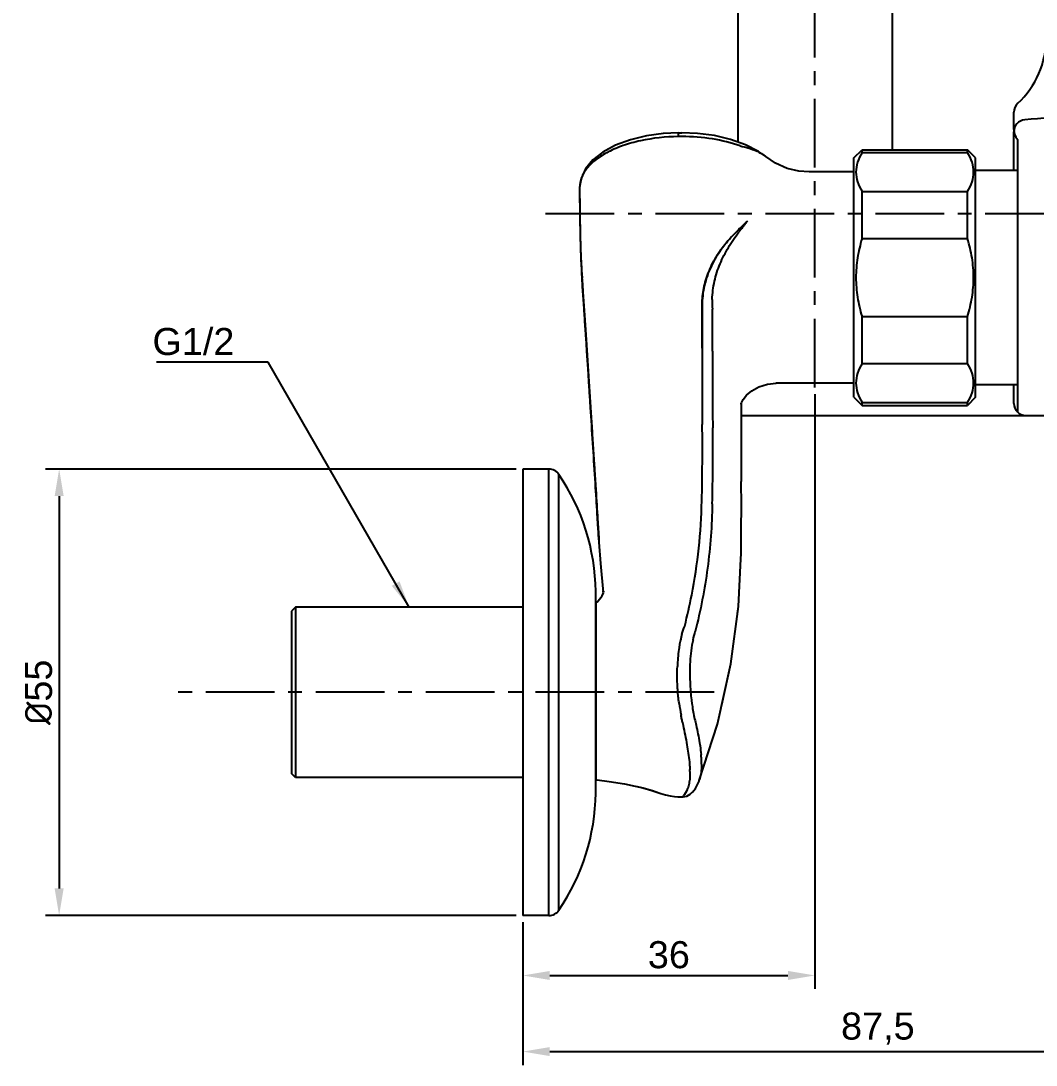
# Model space of a CAD drawing. Header units: millimetres. Extents: x 601 to 1195, y -13 to 407.
# Drawn here: x 878.3 to 972.1, y 89.1 to 185.6 of the extents above; entities that cross this region are included whole.
import ezdxf

# ---------------------------------------------------------------- set-up
doc = ezdxf.new("R2010")
doc.units = ezdxf.units.MM
doc.header["$LTSCALE"] = 0.1
doc.linetypes.add('CENTERX2', pattern=[101.6, 63.5, -12.7, 12.7, -12.7])
for name, color, linetype in [('02___PRT_ALL_AXES', 7, 'Continuous'), ('CENTER', 1, 'CENTERX2'), ('DIM', 3, 'Continuous')]:
    doc.layers.add(name, color=color, linetype=linetype)
doc.styles.get("Standard").update_dxf_attribs({"font": 'arial.ttf'})
doc.dimstyles.new('ISO-25', dxfattribs={"dimtxt": 2.5, "dimasz": 2.5, "dimexe": 1.25, "dimexo": 0.625, "dimtad": 1, "dimlfac": 1.333333, "dimtxsty": 'Standard', "dimcen": 2.5, "dimadec": 0, "dimazin": 0, "dimtfac": 1, "dimtmove": 0, "dimatfit": 3, "dimfxl": 0, "dimarcsym": 0})

# ---------------------------------------------------------------- blocks, each defined once
blk = doc.blocks.new('*D29')
at = {"layer": 'Defpoints', "color": 0}
for p in [(924.656, 144.214), (881.814, 102.964), (924.656, 102.964)]:
    blk.add_point(p, dxfattribs=at)
at = {"layer": 'DIM', "color": 0, "lineweight": -2}
for p, q in [((924.031, 144.214), (880.564, 144.214)), ((881.814, 141.714), (881.814, 105.464)), ((924.031, 102.964), (880.564, 102.964))]:
    blk.add_line(p, q, dxfattribs=at)
at = {"layer": 'DIM', "color": 0}
for points in [[(881.397, 141.714), (882.231, 141.714), (881.814, 144.214)], [(881.397, 105.464), (882.231, 105.464), (881.814, 102.964)]]:
    blk.add_solid(points, dxfattribs=at)
at = {"layer": 'DIM', "color": 0, "insert": (879.918, 123.589), "char_height": 2.5, "attachment_point": 5, "rotation": 90}
blk.add_mtext('{\\fISOCPEUR|b0|i0|c0|p34;%%C}55', dxfattribs=at)
blk = doc.blocks.new('*D31')
at = {"layer": 'Defpoints', "color": 0}
for p in [(990.281, 163.714), (924.656, 102.964), (990.281, 90.39)]:
    blk.add_point(p, dxfattribs=at)
at = {"layer": 'DIM', "color": 0, "lineweight": -2}
for p, q in [((990.281, 163.089), (990.281, 89.14)), ((924.656, 102.339), (924.656, 89.14)), ((927.156, 90.39), (987.781, 90.39))]:
    blk.add_line(p, q, dxfattribs=at)
at = {"layer": 'DIM', "color": 0}
for points in [[(927.156, 90.807), (927.156, 89.973), (924.656, 90.39)], [(987.781, 90.807), (987.781, 89.973), (990.281, 90.39)]]:
    blk.add_solid(points, dxfattribs=at)
at = {"layer": 'DIM', "color": 0, "insert": (957.469, 92.517), "char_height": 2.5, "attachment_point": 5}
blk.add_mtext('87,5', dxfattribs=at)
blk = doc.blocks.new('*D34')
at = {"layer": 'Defpoints', "color": 0}
for p in [(951.656, 151.757), (924.656, 102.339), (951.656, 97.424)]:
    blk.add_point(p, dxfattribs=at)
at = {"layer": 'DIM', "color": 0, "lineweight": -2}
for p, q in [((951.656, 151.132), (951.656, 96.174)), ((924.656, 101.714), (924.656, 96.174)), ((927.156, 97.424), (949.156, 97.424))]:
    blk.add_line(p, q, dxfattribs=at)
at = {"layer": 'DIM', "color": 0}
for points in [[(927.156, 97.841), (927.156, 97.007), (924.656, 97.424)], [(949.156, 97.841), (949.156, 97.007), (951.656, 97.424)]]:
    blk.add_solid(points, dxfattribs=at)
at = {"layer": 'DIM', "color": 0, "insert": (938.156, 99.326), "char_height": 2.5, "attachment_point": 5}
blk.add_mtext('36', dxfattribs=at)

msp = doc.modelspace()

# ---------------------------------------------------------------- linework, layer by layer
at = {"color": 7, "linetype": 'Continuous'}
for p, q in [((944.5312, 219.1134), (944.5312, 174.4403)), ((958.7812, 219.1134), (958.7812, 173.7227)), ((970.0312, 175.5892), (970.0312, 177.186)), ((936.0922, 174.9953), (934.6006, 174.6343)), ((937.6469, 175.2142), (936.0922, 174.9953)), ((939.052, 175.2891), (937.6442, 175.2139)), ((939.0493, 175.2893), (939.3562, 175.2893)), ((939.3562, 174.9403), (939.2811, 174.9402)), ((943.8615, 174.6782), (942.3609, 175.0259)), ((970.0312, 171.8102), (970.0312, 175.3612)), ((970.4062, 149.4467), (970.4062, 174.6437)), ((955.2562, 172.9727), (956.0062, 173.7227)), ((956.0062, 173.4539), (956.0062, 173.7227)), ((966.5062, 172.9727), (965.7562, 173.7227)), ((965.7562, 173.4539), (965.7562, 173.7227)), ((948.01, 172.4774), (947.1048, 173.0905)), ((955.2562, 150.8477), (955.2562, 172.9727)), ((956.0062, 173.4539), (965.7562, 173.4539)), ((966.5062, 150.8477), (966.5062, 172.9727)), ((970.4062, 171.8102), (966.5062, 171.8102)), ((955.2562, 171.6663), (951.1082, 171.6663)), ((929.9073, 170.2221), (929.9079, 170.0801)), ((929.9079, 170.2335), (929.9076, 170.2222)), ((956.0062, 169.8521), (965.7562, 169.8521)), ((956.0062, 165.512), (956.0062, 169.8521)), ((965.7562, 165.512), (965.7562, 169.8521)), ((956.0062, 165.512), (965.7562, 165.512)), ((929.9952, 164.4973), (930.1169, 161.9128)), ((930.1069, 162.2518), (930.1318, 161.8942)), ((930.118, 161.913), (930.1192, 161.8934)), ((941.2235, 159.2797), (941.2186, 155.3776)), ((942.1781, 155.1087), (942.1793, 158.994)), ((956.0062, 158.3085), (965.7562, 158.3085)), ((956.0062, 153.9683), (956.0062, 158.3085)), ((965.7562, 153.9683), (965.7562, 158.3085)), ((956.0062, 153.9683), (965.7562, 153.9683)), ((930.7579, 152.2982), (930.8809, 150.3825)), ((955.2562, 152.1542), (948.0485, 152.1542)), ((970.4062, 152.0102), (966.5062, 152.0102)), ((970.0312, 150.2852), (970.0312, 152.0102)), ((955.2562, 150.8477), (956.0062, 150.0977)), ((966.5062, 150.8477), (965.7562, 150.0977)), ((930.8809, 150.3825), (930.9408, 149.4448)), ((944.8257, 150.2828), (944.8257, 150.2183)), ((944.8283, 150.2171), (944.8775, 150.3501)), ((956.0062, 150.3665), (965.7562, 150.3665)), ((956.0062, 150.0977), (956.0062, 150.3665)), ((965.7562, 150.0977), (965.7562, 150.3665)), ((930.9346, 149.4542), (931.4136, 141.9627)), ((944.8266, 149.1602), (992.1016, 149.1602)), ((941.2462, 148.2976), (941.2462, 148.3239)), ((942.2092, 148.0514), (942.2092, 148.0294)), ((927.0693, 102.9636), (927.0693, 144.2136)), ((928.0018, 103.4592), (928.0018, 143.718)), ((931.6935, 137.4523), (931.8465, 135.4794)), ((931.8114, 135.9232), (931.8467, 135.4795)), ((931.847, 135.4772), (932.0796, 132.805)), ((944.8157, 135.9086), (944.816, 135.9294)), ((931.4036, 114.2683), (931.4036, 132.9088)), ((931.7881, 132.1918), (931.5834, 131.9813)), ((931.8436, 132.2765), (931.7881, 132.1918)), ((931.9644, 132.501), (931.9091, 132.3866)), ((931.9091, 132.3866), (931.9094, 132.3871)), ((932.1092, 132.9209), (932.1077, 132.9123)), ((903.6562, 131.4636), (903.2812, 131.0886)), ((924.6562, 131.4636), (903.6562, 131.4636)), ((903.6562, 131.4636), (903.6562, 115.7136)), ((931.5834, 131.9813), (931.4062, 131.8558)), ((931.4062, 131.8558), (931.4062, 115.5232)), ((944.5123, 130.8681), (944.5988, 131.5189)), ((903.2812, 131.0884), (903.2812, 116.0888)), ((943.0479, 122.4434), (943.8927, 126.2077)), ((940.9708, 115.4426), (942.6447, 120.6471)), ((903.6562, 115.7136), (903.2812, 116.0886)), ((924.6562, 115.7136), (903.6562, 115.7136)), ((931.5186, 115.5125), (931.5189, 115.5125)), ((934.0419, 115.1184), (935.0379, 114.9249)), ((935.0369, 114.9251), (935.0372, 114.925)), ((935.0372, 114.9251), (935.7568, 114.7611)), ((935.2191, 114.8834), (935.7872, 114.7534)), ((940.6024, 114.6963), (940.7075, 114.8913)), ((940.9491, 115.3843), (940.9452, 115.3738)), ((940.9709, 115.4432), (940.9705, 115.4419)), ((940.9901, 115.5017), (940.9875, 115.4938)), ((935.7568, 114.7611), (936.5882, 114.5263)), ((935.7872, 114.7534), (936.6352, 114.5116)), ((936.5882, 114.5263), (937.3079, 114.2822)), ((936.6352, 114.5116), (937.3285, 114.2752)), ((937.3285, 114.2752), (937.329, 114.275)), ((937.8574, 114.1111), (938.2674, 114.0221)), ((938.9865, 113.9352), (938.9874, 113.9351)), ((938.9865, 113.9352), (939.2744, 113.9166)), ((939.2744, 113.9166), (939.2812, 113.9163)), ((939.2812, 113.9162), (939.4697, 113.9199)), ((940.0327, 114.1243), (940.1234, 114.1754)), ((940.2985, 114.3262), (940.2914, 114.3192)), ((940.2983, 114.3264), (940.6024, 114.6963))]:
    msp.add_line(p, q, dxfattribs=at)
at = {"color": 40, "linetype": 'Continuous'}
for p, q in [((930.1318, 161.8942), (930.1069, 162.2521)), ((930.1232, 161.8319), (930.1246, 161.816)), ((941.219, 155.3775), (941.2225, 159.2794)), ((941.2186, 155.3776), (941.219, 155.3775))]:
    msp.add_line(p, q, dxfattribs=at)
at = {"color": 7, "linetype": 'Continuous'}
for points in [[(936.0942, 174.9956), (934.6017, 174.6346), (933.237, 174.1361)], [(942.3608, 175.0259), (940.7933, 175.2296), (939.3562, 175.2891)], [(947.1018, 173.0863), (946.4262, 173.5692), (945.2357, 174.19), (943.8607, 174.6784)], [(933.237, 174.1361), (932.0632, 173.5103), (931.1227, 172.7788), (930.4387, 171.9571)], [(933.2373, 174.1362), (932.063, 173.5102), (931.1225, 172.7785)], [(930.4388, 171.9573), (930.0381, 171.0788), (929.9077, 170.2337)], [(930.4387, 171.9571), (930.038, 171.0786), (929.9432, 170.464)], [(951.1104, 171.6661), (950.1713, 171.7368), (949.0754, 172.0034), (948.01, 172.4774)], [(929.9073, 170.219), (929.9356, 167.3274), (929.9952, 164.4973)], [(930.1112, 161.9202), (930.354, 158.3739), (930.6294, 154.1977), (930.9346, 149.4542)], [(930.1192, 161.8934), (930.1608, 161.2921), (930.2115, 160.5676), (930.2688, 159.729), (930.3276, 158.8611), (930.3866, 157.982), (930.4469, 157.0735), (930.5082, 156.1422), (930.5703, 155.1934), (930.6328, 154.2326), (930.6955, 153.2657), (930.7579, 152.2982)], [(944.8775, 150.3501), (945.0371, 150.6412), (945.3441, 151.0298), (945.822, 151.4476), (946.4676, 151.8182), (947.2588, 152.0722), (948.0569, 152.1542)], [(930.9408, 149.4448), (931.0562, 147.6332), (931.1117, 146.7611), (931.1657, 145.9096), (931.2185, 145.0774), (931.2702, 144.2629), (931.3208, 143.4647), (931.3957, 142.2866)], [(931.4136, 141.9627), (931.5506, 139.6959), (931.6935, 137.4523)], [(942.6448, 120.6473), (943.8926, 126.2073), (944.5988, 131.5183), (944.8157, 135.9086)], [(931.9128, 132.3848), (931.8989, 132.3588), (931.7788, 132.18), (931.5732, 131.973), (931.4062, 131.8558)], [(932.1077, 132.9123), (932.0738, 132.783), (931.9644, 132.501)], [(931.4062, 115.5232), (931.42, 115.5223), (931.4989, 115.5146), (931.5192, 115.5119)], [(931.5189, 115.5124), (932.6443, 115.3545), (934.0419, 115.1184)], [(940.2983, 114.3264), (940.6112, 114.7094), (940.8966, 115.2486), (940.9462, 115.375)], [(937.3277, 114.2755), (937.42, 114.2426), (937.8587, 114.1107)], [(938.267, 114.0222), (938.6671, 113.9644), (938.9869, 113.935)], [(939.4697, 113.9199), (939.8169, 114.004), (940.1218, 114.174), (940.2914, 114.3192)]]:
    msp.add_lwpolyline(points, dxfattribs=at)
for centre, radius, start, end in [((964.7815, 184.0598), 8.2498, 312.842176, 359.999041), ((971.156, 177.186), 1.1248, 132.839553, 180.004291), ((980.5312, 71.9102), 105, 90.000023, 95.178147), ((971.1562, 175.3613), 1.125, 95.178265, 180.001916), ((944.9096, 170.3801), 3.4837, 50.999135, 51.370707), ((1175.7402, 171.196), 245.8349, 180.260069, 180.887557), ((1275.1737, 172.6122), 345.2784, 180.866949, 181.012821), ((1077.0573, 168.9313), 147.128, 180.943322, 181.640664), ((932.965, 162.1198), 2.8608, 184.156834, 184.55128), ((932.9367, 162.1173), 2.8324, 184.547365, 187.620511), ((-1209.8057, 15.0695), 2144.9686, 3.6011793, 3.9250073), ((1650.5816, 154.5009), 709.3627, 179.9291994, 180.4989233), ((1727.0906, 154.8557), 784.9117, 179.9815758, 180.4966463), ((939.8252, 150.1454), 5.0011, 1.548735, 1.971536), ((940.0208, 150.1504), 4.8054, 0.80999, 1.552299), ((2180.1515, 150.7008), 1235.3265, 180.0223773, 180.353737), ((971.1562, 150.2852), 1.125, 180, 270), ((935.0009, 149.7145), 4.0746, 183.6637, 184.765499), ((706.7219, 146.2355), 234.5326, 358.787975, 0.503773), ((693.3522, 145.8486), 248.8662, 358.88216, 0.502157), ((927.0693, 143.0886), 1.125, 34.017118, 90), ((611.9077, 141.0184), 332.9473, 359.124223, 0.353734), ((935.7454, 142.2362), 4.3404, 183.61325, 184.156722), ((1132.3283, 151.5773), 201.1186, 183.427013, 183.951659), ((935.2329, 132.8722), 3.146, 179.110588, 180.383108), ((935.1134, 132.8737), 3.0265, 178.787292, 179.104369), ((928.7324, 132.6488), 3.3674, 4.619249, 4.923757), ((928.7309, 132.6486), 3.369, 3.439679, 4.619176), ((810.3379, 173.8454), 136.6066, 340.810696, 341.151343), ((943.9455, 127.5933), 4.7857, 163.604617, 167.067179), ((890.3988, 141.6747), 51.7163, 345.168528, 346.054934), ((959.0244, 125.1579), 18.921, 184.720994, 186.866874), ((957.1477, 124.8855), 18.188, 187.342188, 190.788052), ((938.1877, 116.4002), 2.9429, 339.832777, 341.027835), ((938.0467, 116.4488), 3.0921, 341.026243, 342.009209), ((927.0693, 104.0886), 1.125, 270, 325.982882)]:
    msp.add_arc(centre, radius, start, end, dxfattribs=at)
for points in [[(970.0687, 175.6491), (970.0438, 175.5547), (970.0394, 175.4523), (970.0579, 175.3565)], [(945.3121, 167.022), (945.0265, 166.7702), (944.7614, 166.4961), (944.4886, 166.2305)], [(945.4284, 167.1293), (945.3912, 167.0919), (945.3562, 167.051), (945.3121, 167.022)], [(929.9896, 164.7188), (930.0142, 163.896), (930.0496, 163.0732), (930.1069, 162.252)], [(942.1629, 159.8901), (942.1515, 159.5916), (942.1609, 159.2922), (942.1793, 158.994)], [(930.9275, 149.7973), (931.0872, 147.2939), (931.2482, 144.7907), (931.4052, 142.2872)], [(931.4052, 142.2871), (931.4623, 141.3766), (931.5142, 140.4657), (931.5694, 139.555)], [(938.9547, 124.1205), (938.9264, 124.7372), (938.915, 125.3557), (938.9397, 125.9726)], [(940.1235, 124.2468), (940.1346, 124.0316), (940.1482, 123.8165), (940.1675, 123.602)]]:
    msp.add_open_spline(points, degree=3, dxfattribs=at)
for points, knots in [([(939.0404, 174.94), (937.8624, 174.9251), (936.1313, 174.7377), (933.9808, 174.1498), (932.595, 173.5796), (931.454, 172.878), (930.5861, 172.0781), (930.046, 171.1825), (929.9145, 170.5386), (929.9079, 170.2335)], [0, 0, 0, 0, 0.3183656, 0.4662476, 0.6015729, 0.7218644, 0.8265344, 0.9175292, 1, 1, 1, 1]), ([(939.0404, 174.9401), (939.0405, 174.9886), (939.0407, 175.0571), (939.0419, 175.1423), (939.0427, 175.1931), (939.0443, 175.2321), (939.0446, 175.2634), (939.0479, 175.277), (939.0472, 175.2893), (939.0492, 175.2893)], [0, 0, 0, 0, 0.4154358, 0.5878881, 0.7327074, 0.8477886, 0.9313291, 0.9822408, 1, 1, 1, 1]), ([(939.2812, 174.9402), (939.2608, 174.94), (939.2204, 174.9463), (939.1703, 174.9295), (939.1306, 174.9406), (939.0908, 174.9413), (939.0589, 174.9476), (939.0404, 174.9401)], [0, 0, 0, 0, 0.2533601, 0.5001024, 0.6264869, 0.752392, 1, 1, 1, 1]), ([(944.7526, 174.0712), (943.9227, 174.3675), (942.1337, 174.7974), (940.3033, 174.9402), (939.3562, 174.9402)], [0, 0, 0, 0, 0.4820019, 1, 1, 1, 1]), ([(970.0579, 175.3565), (970.0703, 175.2935), (970.1371, 175.0359), (970.2712, 174.7939), (970.4062, 174.6437)], [0, 0, 0, 0, 0.2411659, 1, 1, 1, 1]), ([(944.7522, 174.0714), (944.9891, 174.023), (945.8091, 173.8257), (946.6125, 173.4786), (947.0844, 173.1015)], [0, 0, 0, 0, 0.2858513, 1, 1, 1, 1]), ([(956.0062, 173.4539), (955.8357, 173.1743), (955.553, 172.598), (955.3907, 171.653), (955.553, 170.708), (955.8357, 170.1317), (956.0062, 169.8521)], [0, 0, 0, 0, 0.2578536, 0.5, 0.7421464, 1, 1, 1, 1]), ([(965.7562, 169.8521), (965.9267, 170.1317), (966.2093, 170.708), (966.3716, 171.653), (966.2093, 172.598), (965.9267, 173.1743), (965.7562, 173.4539)], [0, 0, 0, 0, 0.2578536, 0.5, 0.7421464, 1, 1, 1, 1]), ([(945.3121, 167.0218), (945.2571, 166.9461), (945.1496, 166.7921), (944.9174, 166.4951), (944.7416, 166.2728), (944.6285, 166.1212)], [0, 0, 0, 0, 0.2482011, 0.4982508, 1, 1, 1, 1]), ([(944.4886, 166.2305), (944.0021, 165.7541), (943.097, 164.7537), (942.2092, 163.3261), (941.7023, 162.1153), (941.4257, 161.1861), (941.2619, 160.2372), (941.2273, 159.5984), (941.2235, 159.2797)], [0, 0, 0, 0, 0.2589, 0.5109292, 0.6346987, 0.7572153, 0.8788246, 1, 1, 1, 1]), ([(942.1629, 159.8901), (942.1801, 160.452), (942.2837, 161.2968), (942.5885, 162.3832), (942.9795, 163.449), (943.6252, 164.7268), (944.2834, 165.6636), (944.6285, 166.1211)], [0, 0, 0, 0, 0.2476895, 0.371928, 0.4966886, 0.7474907, 1, 1, 1, 1]), ([(956.0062, 165.512), (955.8285, 164.9291), (955.5445, 163.7396), (955.3933, 161.9102), (955.5445, 160.0809), (955.8285, 158.8913), (956.0062, 158.3085)], [0, 0, 0, 0, 0.2500268, 0.5, 0.7499733, 1, 1, 1, 1]), ([(965.7562, 158.3085), (965.9339, 158.8913), (966.2179, 160.0809), (966.3691, 161.9102), (966.2179, 163.7396), (965.9339, 164.9291), (965.7562, 165.512)], [0, 0, 0, 0, 0.2500268, 0.5, 0.7499733, 1, 1, 1, 1]), ([(930.1069, 162.2523), (930.1069, 162.2275), (930.1077, 162.1143), (930.1126, 162.0012), (930.118, 161.913)], [0, 0, 0, 0, 0.2190822, 1, 1, 1, 1]), ([(956.0062, 153.9683), (955.8357, 153.6887), (955.553, 153.1129), (955.4437, 152.475), (955.4437, 152.1674)], [0, 0, 0, 0, 0.5157015, 1, 1, 1, 1]), ([(966.3187, 152.1674), (966.3187, 152.475), (966.2093, 153.1129), (965.9267, 153.6887), (965.7562, 153.9683)], [0, 0, 0, 0, 0.4842989, 1, 1, 1, 1]), ([(955.4437, 152.1674), (955.4437, 151.8599), (955.553, 151.222), (955.8357, 150.6461), (956.0062, 150.3665)], [0, 0, 0, 0, 0.4842989, 1, 1, 1, 1]), ([(965.7562, 150.3665), (965.9267, 150.6461), (966.2093, 151.222), (966.3187, 151.8599), (966.3187, 152.1674)], [0, 0, 0, 0, 0.5157015, 1, 1, 1, 1]), ([(939.6191, 129.712), (939.8641, 130.6591), (940.7262, 134.4588), (941.1376, 138.3585), (941.2014, 141.2746)], [0, 0, 0, 0, 0.2511618, 1, 1, 1, 1]), ([(942.1702, 140.9938), (942.131, 139.0148), (941.8452, 135.0461), (941.0827, 131.1397), (940.5909, 129.2115)], [0, 0, 0, 0, 0.4986755, 1, 1, 1, 1]), ([(939.2813, 128.6638), (939.2698, 128.6129), (939.2246, 128.4048), (939.1841, 128.1957), (939.1542, 128.0377)], [0, 0, 0, 0, 0.2450536, 1, 1, 1, 1]), ([(940.3921, 128.4365), (940.2239, 127.7776), (940.066, 126.372), (940.0876, 124.9688), (940.1235, 124.2468)], [0, 0, 0, 0, 0.4847339, 1, 1, 1, 1]), ([(939.1542, 128.0377), (939.125, 127.872), (939.0157, 127.1882), (938.9587, 126.4964), (938.9397, 125.9727)], [0, 0, 0, 0, 0.2430117, 1, 1, 1, 1]), ([(939.007, 123.3349), (939.0014, 123.3997), (938.9801, 123.6613), (938.9647, 123.9234), (938.9547, 124.1205)], [0, 0, 0, 0, 0.2479813, 1, 1, 1, 1]), ([(939.1088, 122.5612), (939.0988, 122.6246), (939.0597, 122.8818), (939.0266, 123.1399), (939.007, 123.3349)], [0, 0, 0, 0, 0.246868, 1, 1, 1, 1]), ([(940.2392, 122.8957), (940.2581, 122.7376), (940.3357, 122.1471), (940.4398, 121.5597), (940.5379, 121.1345)], [0, 0, 0, 0, 0.267271, 1, 1, 1, 1]), ([(939.5033, 120.5302), (939.4844, 120.6055), (939.4368, 120.799), (939.3494, 121.1128), (939.3026, 121.3565), (939.2812, 121.481)], [0, 0, 0, 0, 0.2385747, 0.6119574, 1, 1, 1, 1]), ([(940.5381, 121.1349), (940.5833, 120.9404), (940.7489, 120.2089), (940.8984, 119.4736), (940.9901, 118.931)], [0, 0, 0, 0, 0.2662775, 1, 1, 1, 1]), ([(940.0816, 117.1662), (940.0254, 117.6908), (939.8573, 118.8175), (939.6332, 119.9338), (939.5033, 120.5305)], [0, 0, 0, 0, 0.4634712, 1, 1, 1, 1]), ([(940.9903, 118.9286), (941.007, 118.8332), (941.0671, 118.4682), (941.1146, 118.1009), (941.1381, 117.8288)], [0, 0, 0, 0, 0.2617589, 1, 1, 1, 1]), ([(941.1714, 116.9515), (941.1746, 117.0173), (941.1797, 117.3103), (941.1549, 117.6025), (941.1381, 117.8288)], [0, 0, 0, 0, 0.2251399, 1, 1, 1, 1]), ([(940.1018, 116.2814), (940.1067, 116.3513), (940.1192, 116.6464), (940.1029, 116.9421), (940.0816, 117.1662)], [0, 0, 0, 0, 0.2372749, 1, 1, 1, 1]), ([(941.1711, 116.9516), (941.1698, 116.8191), (941.1691, 116.5679), (941.1495, 116.3175), (941.1381, 116.1995)], [0, 0, 0, 0, 0.5278522, 1, 1, 1, 1]), ([(940.1018, 116.2814), (940.1089, 116.1494), (940.1114, 115.895), (940.0973, 115.6407), (940.0816, 115.5197)], [0, 0, 0, 0, 0.5202014, 1, 1, 1, 1]), ([(941.1381, 116.1995), (941.1309, 116.1363), (941.0987, 115.9008), (941.0442, 115.6683), (940.9903, 115.5028)], [0, 0, 0, 0, 0.267758, 1, 1, 1, 1]), ([(940.0816, 115.5197), (940.0583, 115.3539), (940.0063, 115.0439), (939.8432, 114.5256), (939.6619, 114.1823), (939.5033, 114.0144)], [0, 0, 0, 0, 0.3079013, 0.5755023, 1, 1, 1, 1]), ([(939.2812, 113.9163), (939.3167, 113.9155), (939.3983, 113.9382), (939.4689, 113.9825), (939.5033, 114.0138)], [0, 0, 0, 0, 0.432901, 1, 1, 1, 1])]:
    msp.add_open_spline(points, degree=3, knots=knots, dxfattribs=at)
at = {"color": 40, "linetype": 'Continuous'}
for points in [[(944.4886, 166.2303), (944.588, 166.3277), (944.7817, 166.5162), (945.0491, 166.7847), (945.2274, 166.9442), (945.3121, 167.0218)], [(930.1076, 162.1129), (930.1089, 162.0354), (930.1127, 161.9474), (930.1232, 161.8319)]]:
    msp.add_open_spline(points, degree=3, dxfattribs=at)
for points, knots in [([(945.3121, 167.0218), (945.3288, 167.0311), (945.3551, 167.054), (945.3912, 167.0921), (945.416, 167.1167), (945.4284, 167.1291)], [0, 0, 0, 0, 0.3333331, 0.6666666, 1, 1, 1, 1]), ([(941.2225, 159.2794), (941.2226, 159.7727), (941.3109, 160.753), (941.7096, 162.2204), (942.3811, 163.638), (943.3036, 164.986), (944.0677, 165.8248), (944.4886, 166.2303)], [0, 0, 0, 0, 0.2, 0.4, 0.6, 0.8, 1, 1, 1, 1]), ([(931.5584, 139.7313), (931.502, 140.6562), (931.3843, 142.6786), (931.1811, 145.7972), (930.7723, 152.2605), (930.4284, 157.6265), (930.1318, 161.8942)], [0, 0, 0, 0, 0.1251631, 0.2736615, 0.4221599, 1, 1, 1, 1]), ([(931.6906, 137.6824), (931.6549, 138.1928), (931.6109, 138.8758), (931.5689, 139.5589), (931.5584, 139.7313)], [0, 0, 0, 0, 0.7475912, 1, 1, 1, 1])]:
    msp.add_open_spline(points, degree=3, knots=knots, dxfattribs=at)
at = {"layer": '02___PRT_ALL_AXES', "color": 7, "linetype": 'Continuous'}
for p, q in [((944.5312, 219.1134), (944.5312, 174.4403)), ((958.7812, 219.1134), (958.7812, 173.7227)), ((956.0062, 173.7227), (965.7562, 173.7227)), ((956.0062, 150.0977), (965.7562, 150.0977)), ((927.0693, 144.2136), (924.6562, 144.2136)), ((924.6562, 144.2136), (924.6562, 102.9636)), ((927.0693, 102.9636), (924.6562, 102.9636))]:
    msp.add_line(p, q, dxfattribs=at)
for centre, start, end in [((911.5124, 132.5886), 0.922397, 34.017118), ((911.5124, 114.5886), 325.982882, 359.077603)]:
    msp.add_arc(centre, 19.8938, start, end, dxfattribs=at)
at = {"layer": 'CENTER'}
for p, q in [((951.6562, 151.7573), (951.6562, 253.7136)), ((926.7604, 167.8386), (973.0481, 167.8386)), ((942.353, 123.5886), (892.5562, 123.5886))]:
    msp.add_line(p, q, dxfattribs=at)

# ---------------------------------------------------------------- texts
at = {"layer": 'DIM', "insert": (898.0063, 154.7177), "char_height": 2.5, "attachment_point": 9}
msp.add_mtext('G1/2', dxfattribs=at)

# ---------------------------------------------------------------- dimensions: what is measured, and where the dimension line sits
at = {"layer": 'DIM'}
for base, p1, p2, picture, middle in [((990.2812, 90.3899), (924.6562, 102.9636), (990.2812, 163.7136), '*D31', (957.4687, 92.5173)), ((951.6562, 97.4241), (924.6562, 102.3386), (951.6562, 151.7573), '*D34', (938.1562, 99.3263))]:
    dim = msp.add_linear_dim(base=base, p1=p1, p2=p2, dimstyle='ISO-25', dxfattribs=at)
    dim.commit()
    dim.dimension.update_dxf_attribs({"geometry": picture, "text_midpoint": middle})
dim = msp.add_linear_dim(base=(881.814, 102.9636), p1=(924.6562, 144.2136), p2=(924.6562, 102.9636), angle=90, text='{\\fISOCPEUR|b0|i0|c0|p34;%%C}<>', dimstyle='ISO-25', dxfattribs=at)
dim.commit()
dim.dimension.update_dxf_attribs({"geometry": '*D29', "text_midpoint": (879.9177, 123.5886)})

# ---------------------------------------------------------------- leaders
at = {"layer": 'DIM', "annotation_type": 0, "has_hookline": 1, "hookline_direction": 1, "text_width": 7.2016}
msp.add_leader([(914.1562, 131.4636), (901.1313, 154.0927), (898.6313, 154.0927)], dimstyle='ISO-25', dxfattribs=at)

doc.saveas('drawing.dxf')
